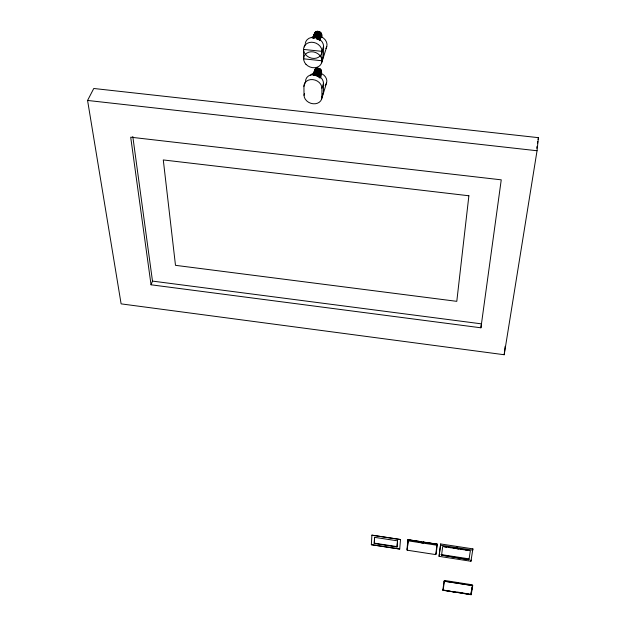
<?xml version="1.0" encoding="UTF-8"?>
<svg xmlns="http://www.w3.org/2000/svg" width="626" height="626" viewBox="0 0 626 626"><rect width="100%" height="100%" fill="white"/><g stroke="black" fill="none" stroke-linecap="round" stroke-linejoin="round"><path stroke-width="0.94" d="M320.074 78.211C322.132 75.394 322.82 68.766 318.078 68.257C315.825 67.788 313.845 69.987 314.502 72.209M321.576 37.724C324.315 32.693 315.316 28.319 314.385 34.133M305.285 82.178L303.931 86.333L304.025 95.269A9.116 7.402 19.6 0 0 313 103.752A9.116 7.402 19.6 0 0 321.913 97.21L321.928 88.274L323.47 83.274A9.14 7.489 20 0 0 314.487 74.635A9.14 7.489 20 0 0 305.558 81.349M321.983 60.761L322.007 51.348L323.587 46.394L323.556 55.792L321.983 60.761L303.641 58.828L303.54 49.423L322.007 51.348M321.913 97.21L323.446 92.202L323.47 83.274M436.15 553.893L437.347 544.182L423.199 542.014C424.115 544.049 420.578 543.509 422.018 541.842L407.909 539.682L422.018 541.834M371.351 544.683L371.891 535.16L400.523 539.534L399.709 549.049L371.351 544.683L399.709 549.049M374.238 543.517L374.591 537.335L397.533 540.848L397.025 547.022L374.238 543.517L374.591 537.335M397.025 547.022L397.533 540.848M456.417 592.352L457.066 592.008L470.94 594.403L472.497 584.84L444.468 580.451L443.169 590.028L456.432 592.376L442.848 590.24L444.084 581.108L472.716 585.592L444.069 581.21M407.017 549.409L407.909 539.682M435.868 553.728L435.743 554.597L407.182 550.199L408.191 539.948L422.55 542.429L423.199 542.014M408.191 539.948L407.182 550.199M537.038 150.749L538.423 137.665L93.767 88.485L87.577 100.45L121.115 303.868L504.196 354.739L537.038 150.749L87.577 100.45M504.196 354.739L505.151 346.311M471.198 594.7L457.583 592.454L471.198 594.7L472.716 585.592M440.477 545.199L472.732 550.129L472.88 548.877L440.657 543.955L439.069 556.342L470.94 561.256L471.096 560.004M468.96 559.707L441.588 555.113L468.96 559.707L470.369 550.739L442.699 546.506L441.533 555.481M435.743 554.597L437.018 544.354L423.215 542.241M440.657 543.955L439.069 556.342M480.917 327.797L501.246 179.834L130.701 137.204L151.038 284.791L480.917 327.797L481.441 323.853L152.486 281.097L132.79 136.437M443.169 590.028L443.286 589.168M444.35 581.319L444.468 580.451M437.018 544.354L436.893 545.223L423.082 543.11M437.347 544.182L423.215 542.139M536.725 148.245L537.03 146.32M537.491 143.432L537.804 141.507M538.11 139.582L538.423 137.665M470.94 561.256L472.88 548.877M400.523 539.534L371.891 535.16M471.042 593.534L472.059 587.446M321.631 99.057L326.553 82.961M319.096 76.646L321.115 70.198M319.19 76.826L321.216 70.378M319.276 77.006L321.295 70.566M319.636 76.278L321.365 70.754M319.69 76.466L321.428 70.941M319.448 77.577L321.467 71.129M319.479 77.765L321.498 71.325M319.784 77.225L321.514 71.7M317.241 76.09L319.565 68.727M317.437 76.2L319.761 68.837M321.694 62.702L326.741 46.739M317.625 76.317L319.949 68.962M317.805 76.45L320.129 69.087M318.266 75.668L320.301 69.228M318.431 75.809L320.465 69.369M318.298 76.888L320.614 69.525M318.438 77.045L320.762 69.682M318.861 76.294L320.888 69.854M318.986 76.466L321.013 70.026M315.52 75.589L317.859 68.234M315.739 75.613L318.078 68.257M315.958 75.644L318.298 68.289M316.185 75.691L318.517 68.336M316.404 75.746L318.736 68.391M316.615 75.816L318.947 68.461M317.124 74.979L319.158 68.539M317.038 75.989L319.37 68.625M313.728 74.408L315.496 68.891M313.595 75.206L315.653 68.774M313.767 75.104L315.817 68.672M313.939 75.01L315.997 68.578M314.127 74.924L316.185 68.492M314.322 74.854L316.373 68.422M314.518 74.791L316.576 68.359M314.721 74.744L316.779 68.304M314.933 74.705L316.983 68.273M315.152 74.682L317.202 68.242M315.074 75.582L317.413 68.226M315.293 75.582L317.632 68.226M313.039 75.245L314.862 69.596M313.196 74.956L315.081 69.29M313.438 74.658L315.207 69.15M313.579 74.525L315.347 69.016M304.025 95.269L304.565 93.603M319.096 39.735L321.169 33.358M319.19 39.931L321.271 33.546M319.276 40.119L321.357 33.741M319.651 39.407L321.428 33.937M319.706 39.602L321.482 34.133M319.456 40.721L321.529 34.336M319.784 40.009L321.561 34.532M319.8 40.408L321.576 34.735M317.695 38.311L319.776 31.934M317.585 39.344L319.972 32.059M317.773 39.485L320.16 32.192M318.251 38.718L320.332 32.333M318.415 38.867L320.496 32.489M318.571 39.031L320.653 32.646M318.72 39.195L320.802 32.818M318.861 39.368L320.935 32.99M318.978 39.555L321.06 33.17M315.95 37.709L318.055 31.331M316.177 37.74L318.274 31.363M316.404 37.787L318.501 31.41M316.333 38.757L318.728 31.464M316.553 38.828L318.947 31.535M316.772 38.906L319.158 31.621M317.28 38.092L319.377 31.715M317.492 38.194L319.581 31.816M314.002 37.967L316.107 31.59M314.197 37.889L316.302 31.511M314.401 37.818L316.506 31.449M314.612 37.763L316.717 31.394M314.831 37.724L316.936 31.347M315.05 37.693L317.155 31.323M315.269 37.677L317.374 31.308M315.496 37.677L317.601 31.3M315.723 37.685L317.828 31.308M312.945 38.029L314.581 33.108M312.906 38.225L314.855 32.591M313.164 37.896L314.98 32.435M313.297 37.748L315.105 32.286M313.438 37.607L315.246 32.145M313.587 37.474L315.402 32.012M313.454 38.264L315.567 31.895M313.626 38.155L315.739 31.777M313.806 38.053L315.919 31.683M304.369 46.958L305.206 44.485M151.038 284.791L152.486 281.097M456.284 547.069L457.16 547.202M456.221 547.57L457.097 547.703M408.05 540.817L421.814 542.922M444.609 546.795L446.51 547.093M448.419 547.382L450.329 547.672M453.193 548.11L455.102 548.407M457.011 548.697L458.921 548.986M460.83 549.276L462.739 549.573M465.603 550.011L467.512 550.301M374.567 543.188L396.774 546.6M440.923 554.542L468.819 558.83M442.856 590.138L456.448 592.274M321.514 73.61L321.78 73.735A8.983 7.379 19.8 0 1 325.731 84.62M305.269 43.484A9.382 7.872 21.7 0 1 316.091 37.677A9.382 7.872 21.7 0 1 323.29 48.358M321.326 36.817A9.226 7.755 21.5 0 1 325.896 48.492M311.372 37.748A9.226 7.755 21.5 0 1 314.111 36.277M325.442 84.995A8.983 7.379 19.8 0 1 325.129 85.347M310.551 75.331A8.983 7.379 19.8 0 1 313.743 73.093M303.931 86.333A9.179 7.496 19.9 0 1 312.898 79.612A9.179 7.496 19.9 0 1 321.928 88.274M323.29 90.77A9.077 7.395 19.6 0 1 323.446 92.202M468.882 195.766L456.792 301.341L175.491 265.33L163.284 159.943L468.882 195.766M305.981 64.314A9.367 7.778 21.1 0 0 321.529 63.163A9.367 7.778 21.1 0 0 310.919 51.778A9.367 7.778 21.1 0 0 305.981 64.314M305.527 54.548A9.429 7.88 21.6 0 0 321.349 54.243A9.429 7.88 21.6 0 0 311.435 42.239A9.429 7.88 21.6 0 0 305.527 54.548"/></g></svg>
